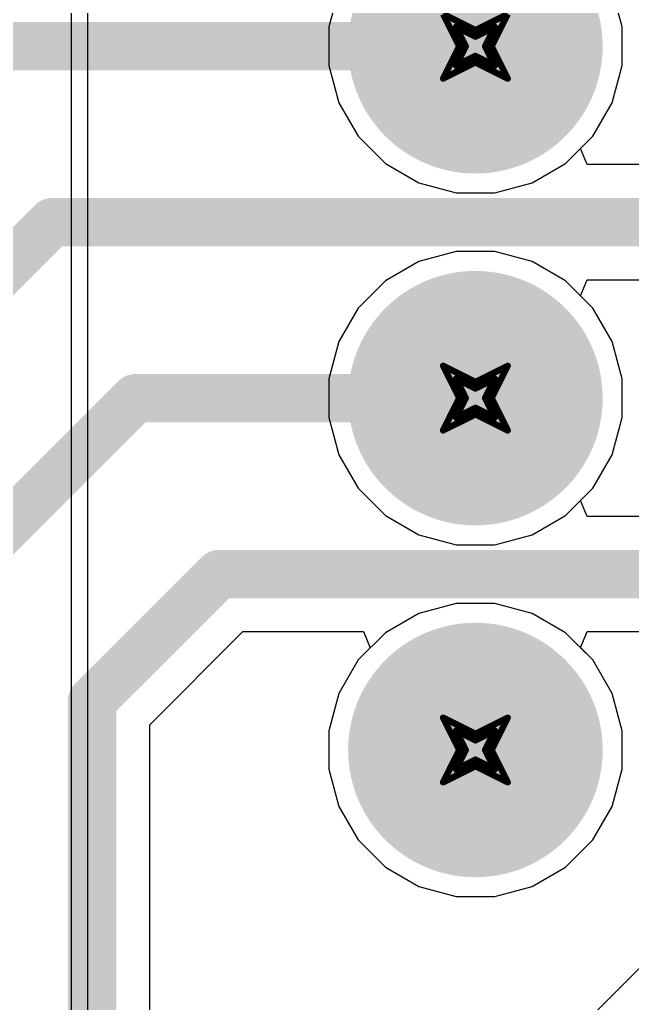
# Model space of a CAD drawing. Header units: inches. Extents: x -7 to 5163, y -3 to 5149.
# Drawn here: x 1.6 to 6.42, y 152.07 to 159.82 of the extents above; entities that cross this region are included whole.
import ezdxf

# ---------------------------------------------------------------- set-up
doc = ezdxf.new("R2010")
doc.units = ezdxf.units.IN
for name, color, linetype in [('Bottom Layer', 5, 'Continuous'), ('Bottom Solder', 6, 'Continuous'), ('Drill Drawing', 1, 'Continuous'), ('GND', 76, 'Continuous'), ('Multi-Layer', 9, 'Continuous'), ('Pad Holes', 156, 'Continuous'), ('PWR', 16, 'Continuous'), ('Top Layer', 1, 'Continuous'), ('Top Solder', 216, 'Continuous')]:
    doc.layers.add(name, color=color, linetype=linetype)

# ---------------------------------------------------------------- blocks, each defined once
blk = doc.blocks.new('A_DF_09_A_KG_T2S_57')
at = {"layer": 'Bottom Layer'}
h = blk.add_hatch(color=5, dxfattribs=at)
edge = h.paths.add_edge_path()
edge.add_arc((-1.385, -1.42), 0.9, 0, 360)
h = blk.add_hatch(color=5, dxfattribs=at)
edge = h.paths.add_edge_path()
edge.add_arc((1.385, -1.42), 0.9, 0, 360)
h = blk.add_hatch(color=5, dxfattribs=at)
edge = h.paths.add_edge_path()
edge.add_arc((4.155, -1.42), 0.9, 0, 360)
at = {"layer": 'Bottom Solder'}
h = blk.add_hatch(color=6, dxfattribs=at)
edge = h.paths.add_edge_path()
edge.add_arc((-1.385, -1.42), 1.0016, 0, 360)
h = blk.add_hatch(color=6, dxfattribs=at)
edge = h.paths.add_edge_path()
edge.add_arc((1.385, -1.42), 1.0016, 0, 360)
h = blk.add_hatch(color=6, dxfattribs=at)
edge = h.paths.add_edge_path()
edge.add_arc((4.155, -1.42), 1.0016, 0, 360)
at = {"layer": 'GND'}
h = blk.add_hatch(color=76, dxfattribs=at)
edge = h.paths.add_edge_path()
edge.add_arc((-1.385, -1.42), 0.9, 0, 360)
h = blk.add_hatch(color=76, dxfattribs=at)
edge = h.paths.add_edge_path()
edge.add_arc((1.385, -1.42), 0.9, 0, 360)
h = blk.add_hatch(color=76, dxfattribs=at)
edge = h.paths.add_edge_path()
edge.add_arc((4.155, -1.42), 0.9, 0, 360)
at = {"layer": 'Multi-Layer'}
h = blk.add_hatch(color=9, dxfattribs=at)
edge = h.paths.add_edge_path()
edge.add_arc((-1.385, -1.42), 0.9, 0, 360)
h = blk.add_hatch(color=9, dxfattribs=at)
edge = h.paths.add_edge_path()
edge.add_arc((1.385, -1.42), 0.9, 0, 360)
h = blk.add_hatch(color=9, dxfattribs=at)
edge = h.paths.add_edge_path()
edge.add_arc((4.155, -1.42), 0.9, 0, 360)
at = {"layer": 'Pad Holes'}
h = blk.add_hatch(color=7, dxfattribs=at)
edge = h.paths.add_edge_path()
edge.add_arc((-1.385, -1.42), 0.525, 0, 360)
h = blk.add_hatch(color=7, dxfattribs=at)
edge = h.paths.add_edge_path()
edge.add_arc((1.385, -1.42), 0.525, 0, 360)
h = blk.add_hatch(color=7, dxfattribs=at)
edge = h.paths.add_edge_path()
edge.add_arc((4.155, -1.42), 0.525, 0, 360)
at = {"layer": 'PWR'}
h = blk.add_hatch(color=16, dxfattribs=at)
edge = h.paths.add_edge_path()
edge.add_arc((-1.385, -1.42), 0.9, 0, 360)
h = blk.add_hatch(color=16, dxfattribs=at)
edge = h.paths.add_edge_path()
edge.add_arc((1.385, -1.42), 0.9, 0, 360)
h = blk.add_hatch(color=16, dxfattribs=at)
edge = h.paths.add_edge_path()
edge.add_arc((4.155, -1.42), 0.9, 0, 360)
at = {"layer": 'Top Layer'}
h = blk.add_hatch(color=1, dxfattribs=at)
edge = h.paths.add_edge_path()
edge.add_arc((-1.385, -1.42), 0.9, 0, 360)
h = blk.add_hatch(color=1, dxfattribs=at)
edge = h.paths.add_edge_path()
edge.add_arc((1.385, -1.42), 0.9, 0, 360)
h = blk.add_hatch(color=1, dxfattribs=at)
edge = h.paths.add_edge_path()
edge.add_arc((4.155, -1.42), 0.9, 0, 360)
at = {"layer": 'Top Solder'}
h = blk.add_hatch(color=216, dxfattribs=at)
edge = h.paths.add_edge_path()
edge.add_arc((-1.385, -1.42), 1.0016, 0, 360)
h = blk.add_hatch(color=216, dxfattribs=at)
edge = h.paths.add_edge_path()
edge.add_arc((1.385, -1.42), 1.0016, 0, 360)
h = blk.add_hatch(color=216, dxfattribs=at)
edge = h.paths.add_edge_path()
edge.add_arc((4.155, -1.42), 1.0016, 0, 360)

msp = doc.modelspace()

# ---------------------------------------------------------------- linework, layer by layer
at = {"layer": 'Bottom Layer'}
for p, q in [((2.0066, 106.7177), (2.0066, 176.3268)), ((2.1336, 148.2344), (2.1336, 163.9824)), ((4.1086, 160.0524), (4.03, 159.7589)), ((6.338, 159.7589), (6.2594, 160.0524)), ((4.03, 159.7589), (4.03, 159.4551)), ((6.338, 159.4551), (6.338, 159.7589)), ((4.03, 159.4551), (4.1086, 159.1616)), ((6.2594, 159.1616), (6.338, 159.4551)), ((4.1086, 159.1616), (4.2606, 158.8984)), ((6.1074, 158.8984), (6.2594, 159.1616)), ((4.2606, 158.8984), (4.4754, 158.6836)), ((5.8926, 158.6836), (6.1074, 158.8984)), ((4.4754, 158.6836), (4.7386, 158.5316)), ((5.6294, 158.5316), (5.8926, 158.6836)), ((4.7386, 158.5316), (5.0321, 158.453)), ((5.3359, 158.453), (5.6294, 158.5316)), ((5.0321, 158.453), (5.3359, 158.453)), ((5.0321, 157.991), (4.7386, 157.9124)), ((5.3359, 157.991), (5.0321, 157.991)), ((5.6294, 157.9124), (5.3359, 157.991)), ((4.7386, 157.9124), (4.4754, 157.7604)), ((5.8926, 157.7604), (5.6294, 157.9124)), ((4.4754, 157.7604), (4.2606, 157.5456)), ((6.1074, 157.5456), (5.8926, 157.7604)), ((4.2606, 157.5456), (4.1086, 157.2824)), ((6.2594, 157.2824), (6.1074, 157.5456)), ((4.1086, 157.2824), (4.03, 156.9889)), ((6.338, 156.9889), (6.2594, 157.2824)), ((4.03, 156.9889), (4.03, 156.6851)), ((6.338, 156.6851), (6.338, 156.9889)), ((4.03, 156.6851), (4.1086, 156.3916)), ((6.2594, 156.3916), (6.338, 156.6851)), ((4.1086, 156.3916), (4.2606, 156.1284)), ((6.1074, 156.1284), (6.2594, 156.3916)), ((4.2606, 156.1284), (4.4754, 155.9136)), ((5.8926, 155.9136), (6.1074, 156.1284)), ((4.4754, 155.9136), (4.7386, 155.7616)), ((5.6294, 155.7616), (5.8926, 155.9136)), ((4.7386, 155.7616), (5.0321, 155.683)), ((5.3359, 155.683), (5.6294, 155.7616)), ((5.0321, 155.683), (5.3359, 155.683)), ((6.87, 152.7462), (2.3582, 148.2344))]:
    msp.add_line(p, q, dxfattribs=at)
msp.add_lwpolyline([(2.8805, 147.5385, 1.2, 1.2, 0), (8.024, 152.682, 1.2, 1.2, 0)], format="xyseb", dxfattribs=at)
at = {"layer": 'Drill Drawing'}
for points in [[(4.93, 159.861, 0.0508, 0.0508, 0), (5.184, 159.734, 0.0508, 0.0508, 0)], [(4.93, 159.861, 0.0508, 0.0508, 0), (5.057, 159.607, 0.0508, 0.0508, 0)], [(5.184, 159.734, 0.0508, 0.0508, 0), (5.438, 159.861, 0.0508, 0.0508, 0)], [(5.311, 159.607, 0.0508, 0.0508, 0), (5.438, 159.861, 0.0508, 0.0508, 0)], [(5.0316, 159.7594, 0.0508, 0.0508, 0), (5.184, 159.6832, 0.0508, 0.0508, 0)], [(5.0316, 159.7594, 0.0508, 0.0508, 0), (5.1078, 159.607, 0.0508, 0.0508, 0)], [(5.184, 159.6832, 0.0508, 0.0508, 0), (5.3364, 159.7594, 0.0508, 0.0508, 0)], [(5.2602, 159.607, 0.0508, 0.0508, 0), (5.3364, 159.7594, 0.0508, 0.0508, 0)], [(4.93, 159.353, 0.0508, 0.0508, 0), (5.057, 159.607, 0.0508, 0.0508, 0)], [(5.0316, 159.4546, 0.0508, 0.0508, 0), (5.1078, 159.607, 0.0508, 0.0508, 0)], [(5.2602, 159.607, 0.0508, 0.0508, 0), (5.3364, 159.4546, 0.0508, 0.0508, 0)], [(5.311, 159.607, 0.0508, 0.0508, 0), (5.438, 159.353, 0.0508, 0.0508, 0)], [(5.0316, 159.4546, 0.0508, 0.0508, 0), (5.184, 159.5308, 0.0508, 0.0508, 0)], [(5.184, 159.5308, 0.0508, 0.0508, 0), (5.3364, 159.4546, 0.0508, 0.0508, 0)], [(4.93, 159.353, 0.0508, 0.0508, 0), (5.184, 159.48, 0.0508, 0.0508, 0)], [(5.184, 159.48, 0.0508, 0.0508, 0), (5.438, 159.353, 0.0508, 0.0508, 0)], [(4.93, 157.091, 0.0508, 0.0508, 0), (5.184, 156.964, 0.0508, 0.0508, 0)], [(4.93, 157.091, 0.0508, 0.0508, 0), (5.057, 156.837, 0.0508, 0.0508, 0)], [(5.184, 156.964, 0.0508, 0.0508, 0), (5.438, 157.091, 0.0508, 0.0508, 0)], [(5.311, 156.837, 0.0508, 0.0508, 0), (5.438, 157.091, 0.0508, 0.0508, 0)], [(5.0316, 156.9894, 0.0508, 0.0508, 0), (5.184, 156.9132, 0.0508, 0.0508, 0)], [(5.0316, 156.9894, 0.0508, 0.0508, 0), (5.1078, 156.837, 0.0508, 0.0508, 0)], [(5.184, 156.9132, 0.0508, 0.0508, 0), (5.3364, 156.9894, 0.0508, 0.0508, 0)], [(5.2602, 156.837, 0.0508, 0.0508, 0), (5.3364, 156.9894, 0.0508, 0.0508, 0)], [(4.93, 156.583, 0.0508, 0.0508, 0), (5.057, 156.837, 0.0508, 0.0508, 0)], [(5.0316, 156.6846, 0.0508, 0.0508, 0), (5.1078, 156.837, 0.0508, 0.0508, 0)], [(5.2602, 156.837, 0.0508, 0.0508, 0), (5.3364, 156.6846, 0.0508, 0.0508, 0)], [(5.311, 156.837, 0.0508, 0.0508, 0), (5.438, 156.583, 0.0508, 0.0508, 0)], [(5.0316, 156.6846, 0.0508, 0.0508, 0), (5.184, 156.7608, 0.0508, 0.0508, 0)], [(5.184, 156.7608, 0.0508, 0.0508, 0), (5.3364, 156.6846, 0.0508, 0.0508, 0)], [(4.93, 156.583, 0.0508, 0.0508, 0), (5.184, 156.71, 0.0508, 0.0508, 0)], [(5.184, 156.71, 0.0508, 0.0508, 0), (5.438, 156.583, 0.0508, 0.0508, 0)], [(4.93, 154.321, 0.0508, 0.0508, 0), (5.184, 154.194, 0.0508, 0.0508, 0)], [(4.93, 154.321, 0.0508, 0.0508, 0), (5.057, 154.067, 0.0508, 0.0508, 0)], [(5.184, 154.194, 0.0508, 0.0508, 0), (5.438, 154.321, 0.0508, 0.0508, 0)], [(5.311, 154.067, 0.0508, 0.0508, 0), (5.438, 154.321, 0.0508, 0.0508, 0)], [(5.0316, 154.2194, 0.0508, 0.0508, 0), (5.184, 154.1432, 0.0508, 0.0508, 0)], [(5.0316, 154.2194, 0.0508, 0.0508, 0), (5.1078, 154.067, 0.0508, 0.0508, 0)], [(5.184, 154.1432, 0.0508, 0.0508, 0), (5.3364, 154.2194, 0.0508, 0.0508, 0)], [(5.2602, 154.067, 0.0508, 0.0508, 0), (5.3364, 154.2194, 0.0508, 0.0508, 0)], [(4.93, 153.813, 0.0508, 0.0508, 0), (5.057, 154.067, 0.0508, 0.0508, 0)], [(5.0316, 153.9146, 0.0508, 0.0508, 0), (5.1078, 154.067, 0.0508, 0.0508, 0)], [(5.2602, 154.067, 0.0508, 0.0508, 0), (5.3364, 153.9146, 0.0508, 0.0508, 0)], [(5.311, 154.067, 0.0508, 0.0508, 0), (5.438, 153.813, 0.0508, 0.0508, 0)], [(4.93, 153.813, 0.0508, 0.0508, 0), (5.184, 153.94, 0.0508, 0.0508, 0)], [(5.0316, 153.9146, 0.0508, 0.0508, 0), (5.184, 153.9908, 0.0508, 0.0508, 0)], [(5.184, 153.9908, 0.0508, 0.0508, 0), (5.3364, 153.9146, 0.0508, 0.0508, 0)], [(5.184, 153.94, 0.0508, 0.0508, 0), (5.438, 153.813, 0.0508, 0.0508, 0)]]:
    msp.add_lwpolyline(points, format="xyseb", dxfattribs=at)
for points in [[(5.0189, 159.7594, 0.0254, 0.0254, 1), (5.0443, 159.7594, 0.0254, 0.0254, 1)], [(5.0189, 159.7594, 0.0254, 0.0254, 1), (5.0443, 159.7594, 0.0254, 0.0254, 1)], [(5.1713, 159.734, 0.0254, 0.0254, 1), (5.1967, 159.734, 0.0254, 0.0254, 1)], [(5.1713, 159.734, 0.0254, 0.0254, 1), (5.1967, 159.734, 0.0254, 0.0254, 1)], [(5.3237, 159.7594, 0.0254, 0.0254, 1), (5.3491, 159.7594, 0.0254, 0.0254, 1)], [(5.3237, 159.7594, 0.0254, 0.0254, 1), (5.3491, 159.7594, 0.0254, 0.0254, 1)], [(5.1713, 159.6832, 0.0254, 0.0254, 1), (5.1967, 159.6832, 0.0254, 0.0254, 1)], [(5.1713, 159.6832, 0.0254, 0.0254, 1), (5.1967, 159.6832, 0.0254, 0.0254, 1)], [(5.0443, 159.607, 0.0254, 0.0254, 1), (5.0697, 159.607, 0.0254, 0.0254, 1)], [(5.0443, 159.607, 0.0254, 0.0254, 1), (5.0697, 159.607, 0.0254, 0.0254, 1)], [(5.0951, 159.607, 0.0254, 0.0254, 1), (5.1205, 159.607, 0.0254, 0.0254, 1)], [(5.0951, 159.607, 0.0254, 0.0254, 1), (5.1205, 159.607, 0.0254, 0.0254, 1)], [(5.2475, 159.607, 0.0254, 0.0254, 1), (5.2729, 159.607, 0.0254, 0.0254, 1)], [(5.2475, 159.607, 0.0254, 0.0254, 1), (5.2729, 159.607, 0.0254, 0.0254, 1)], [(5.2983, 159.607, 0.0254, 0.0254, 1), (5.3237, 159.607, 0.0254, 0.0254, 1)], [(5.2983, 159.607, 0.0254, 0.0254, 1), (5.3237, 159.607, 0.0254, 0.0254, 1)], [(5.1713, 159.5308, 0.0254, 0.0254, 1), (5.1967, 159.5308, 0.0254, 0.0254, 1)], [(5.1713, 159.5308, 0.0254, 0.0254, 1), (5.1967, 159.5308, 0.0254, 0.0254, 1)], [(5.0189, 159.4546, 0.0254, 0.0254, 1), (5.0443, 159.4546, 0.0254, 0.0254, 1)], [(5.0189, 159.4546, 0.0254, 0.0254, 1), (5.0443, 159.4546, 0.0254, 0.0254, 1)], [(5.1713, 159.48, 0.0254, 0.0254, 1), (5.1967, 159.48, 0.0254, 0.0254, 1)], [(5.1713, 159.48, 0.0254, 0.0254, 1), (5.1967, 159.48, 0.0254, 0.0254, 1)], [(5.3237, 159.4546, 0.0254, 0.0254, 1), (5.3491, 159.4546, 0.0254, 0.0254, 1)], [(5.3237, 159.4546, 0.0254, 0.0254, 1), (5.3491, 159.4546, 0.0254, 0.0254, 1)], [(4.9173, 159.353, 0.0254, 0.0254, 1), (4.9427, 159.353, 0.0254, 0.0254, 1)], [(4.9173, 159.353, 0.0254, 0.0254, 1), (4.9427, 159.353, 0.0254, 0.0254, 1)], [(5.4253, 159.353, 0.0254, 0.0254, 1), (5.4507, 159.353, 0.0254, 0.0254, 1)], [(5.4253, 159.353, 0.0254, 0.0254, 1), (5.4507, 159.353, 0.0254, 0.0254, 1)], [(4.9173, 157.091, 0.0254, 0.0254, 1), (4.9427, 157.091, 0.0254, 0.0254, 1)], [(4.9173, 157.091, 0.0254, 0.0254, 1), (4.9427, 157.091, 0.0254, 0.0254, 1)], [(5.4253, 157.091, 0.0254, 0.0254, 1), (5.4507, 157.091, 0.0254, 0.0254, 1)], [(5.4253, 157.091, 0.0254, 0.0254, 1), (5.4507, 157.091, 0.0254, 0.0254, 1)], [(5.0189, 156.9894, 0.0254, 0.0254, 1), (5.0443, 156.9894, 0.0254, 0.0254, 1)], [(5.0189, 156.9894, 0.0254, 0.0254, 1), (5.0443, 156.9894, 0.0254, 0.0254, 1)], [(5.1713, 156.964, 0.0254, 0.0254, 1), (5.1967, 156.964, 0.0254, 0.0254, 1)], [(5.1713, 156.964, 0.0254, 0.0254, 1), (5.1967, 156.964, 0.0254, 0.0254, 1)], [(5.3237, 156.9894, 0.0254, 0.0254, 1), (5.3491, 156.9894, 0.0254, 0.0254, 1)], [(5.3237, 156.9894, 0.0254, 0.0254, 1), (5.3491, 156.9894, 0.0254, 0.0254, 1)], [(5.1713, 156.9132, 0.0254, 0.0254, 1), (5.1967, 156.9132, 0.0254, 0.0254, 1)], [(5.1713, 156.9132, 0.0254, 0.0254, 1), (5.1967, 156.9132, 0.0254, 0.0254, 1)], [(5.0443, 156.837, 0.0254, 0.0254, 1), (5.0697, 156.837, 0.0254, 0.0254, 1)], [(5.0443, 156.837, 0.0254, 0.0254, 1), (5.0697, 156.837, 0.0254, 0.0254, 1)], [(5.0951, 156.837, 0.0254, 0.0254, 1), (5.1205, 156.837, 0.0254, 0.0254, 1)], [(5.0951, 156.837, 0.0254, 0.0254, 1), (5.1205, 156.837, 0.0254, 0.0254, 1)], [(5.2475, 156.837, 0.0254, 0.0254, 1), (5.2729, 156.837, 0.0254, 0.0254, 1)], [(5.2475, 156.837, 0.0254, 0.0254, 1), (5.2729, 156.837, 0.0254, 0.0254, 1)], [(5.2983, 156.837, 0.0254, 0.0254, 1), (5.3237, 156.837, 0.0254, 0.0254, 1)], [(5.2983, 156.837, 0.0254, 0.0254, 1), (5.3237, 156.837, 0.0254, 0.0254, 1)], [(5.1713, 156.7608, 0.0254, 0.0254, 1), (5.1967, 156.7608, 0.0254, 0.0254, 1)], [(5.1713, 156.7608, 0.0254, 0.0254, 1), (5.1967, 156.7608, 0.0254, 0.0254, 1)], [(5.0189, 156.6846, 0.0254, 0.0254, 1), (5.0443, 156.6846, 0.0254, 0.0254, 1)], [(5.0189, 156.6846, 0.0254, 0.0254, 1), (5.0443, 156.6846, 0.0254, 0.0254, 1)], [(5.1713, 156.71, 0.0254, 0.0254, 1), (5.1967, 156.71, 0.0254, 0.0254, 1)], [(5.1713, 156.71, 0.0254, 0.0254, 1), (5.1967, 156.71, 0.0254, 0.0254, 1)], [(5.3237, 156.6846, 0.0254, 0.0254, 1), (5.3491, 156.6846, 0.0254, 0.0254, 1)], [(5.3237, 156.6846, 0.0254, 0.0254, 1), (5.3491, 156.6846, 0.0254, 0.0254, 1)], [(4.9173, 156.583, 0.0254, 0.0254, 1), (4.9427, 156.583, 0.0254, 0.0254, 1)], [(4.9173, 156.583, 0.0254, 0.0254, 1), (4.9427, 156.583, 0.0254, 0.0254, 1)], [(5.4253, 156.583, 0.0254, 0.0254, 1), (5.4507, 156.583, 0.0254, 0.0254, 1)], [(5.4253, 156.583, 0.0254, 0.0254, 1), (5.4507, 156.583, 0.0254, 0.0254, 1)], [(4.9173, 154.321, 0.0254, 0.0254, 1), (4.9427, 154.321, 0.0254, 0.0254, 1)], [(4.9173, 154.321, 0.0254, 0.0254, 1), (4.9427, 154.321, 0.0254, 0.0254, 1)], [(5.4253, 154.321, 0.0254, 0.0254, 1), (5.4507, 154.321, 0.0254, 0.0254, 1)], [(5.4253, 154.321, 0.0254, 0.0254, 1), (5.4507, 154.321, 0.0254, 0.0254, 1)], [(5.0189, 154.2194, 0.0254, 0.0254, 1), (5.0443, 154.2194, 0.0254, 0.0254, 1)], [(5.0189, 154.2194, 0.0254, 0.0254, 1), (5.0443, 154.2194, 0.0254, 0.0254, 1)], [(5.1713, 154.194, 0.0254, 0.0254, 1), (5.1967, 154.194, 0.0254, 0.0254, 1)], [(5.1713, 154.194, 0.0254, 0.0254, 1), (5.1967, 154.194, 0.0254, 0.0254, 1)], [(5.3237, 154.2194, 0.0254, 0.0254, 1), (5.3491, 154.2194, 0.0254, 0.0254, 1)], [(5.3237, 154.2194, 0.0254, 0.0254, 1), (5.3491, 154.2194, 0.0254, 0.0254, 1)], [(5.1713, 154.1432, 0.0254, 0.0254, 1), (5.1967, 154.1432, 0.0254, 0.0254, 1)], [(5.1713, 154.1432, 0.0254, 0.0254, 1), (5.1967, 154.1432, 0.0254, 0.0254, 1)], [(5.0443, 154.067, 0.0254, 0.0254, 1), (5.0697, 154.067, 0.0254, 0.0254, 1)], [(5.0443, 154.067, 0.0254, 0.0254, 1), (5.0697, 154.067, 0.0254, 0.0254, 1)], [(5.0951, 154.067, 0.0254, 0.0254, 1), (5.1205, 154.067, 0.0254, 0.0254, 1)], [(5.0951, 154.067, 0.0254, 0.0254, 1), (5.1205, 154.067, 0.0254, 0.0254, 1)], [(5.2475, 154.067, 0.0254, 0.0254, 1), (5.2729, 154.067, 0.0254, 0.0254, 1)], [(5.2475, 154.067, 0.0254, 0.0254, 1), (5.2729, 154.067, 0.0254, 0.0254, 1)], [(5.2983, 154.067, 0.0254, 0.0254, 1), (5.3237, 154.067, 0.0254, 0.0254, 1)], [(5.2983, 154.067, 0.0254, 0.0254, 1), (5.3237, 154.067, 0.0254, 0.0254, 1)], [(5.1713, 153.9908, 0.0254, 0.0254, 1), (5.1967, 153.9908, 0.0254, 0.0254, 1)], [(5.1713, 153.9908, 0.0254, 0.0254, 1), (5.1967, 153.9908, 0.0254, 0.0254, 1)], [(5.1713, 153.94, 0.0254, 0.0254, 1), (5.1967, 153.94, 0.0254, 0.0254, 1)], [(5.1713, 153.94, 0.0254, 0.0254, 1), (5.1967, 153.94, 0.0254, 0.0254, 1)], [(5.0189, 153.9146, 0.0254, 0.0254, 1), (5.0443, 153.9146, 0.0254, 0.0254, 1)], [(5.0189, 153.9146, 0.0254, 0.0254, 1), (5.0443, 153.9146, 0.0254, 0.0254, 1)], [(5.3237, 153.9146, 0.0254, 0.0254, 1), (5.3491, 153.9146, 0.0254, 0.0254, 1)], [(5.3237, 153.9146, 0.0254, 0.0254, 1), (5.3491, 153.9146, 0.0254, 0.0254, 1)], [(4.9173, 153.813, 0.0254, 0.0254, 1), (4.9427, 153.813, 0.0254, 0.0254, 1)], [(4.9173, 153.813, 0.0254, 0.0254, 1), (4.9427, 153.813, 0.0254, 0.0254, 1)], [(5.4253, 153.813, 0.0254, 0.0254, 1), (5.4507, 153.813, 0.0254, 0.0254, 1)], [(5.4253, 153.813, 0.0254, 0.0254, 1), (5.4507, 153.813, 0.0254, 0.0254, 1)]]:
    msp.add_lwpolyline(points, format="xyseb", close=True, dxfattribs=at)
at = {"layer": 'GND'}
for p, q in [((4.1086, 160.0524), (4.03, 159.7589)), ((6.338, 159.7589), (6.2594, 160.0524)), ((4.03, 159.7589), (4.03, 159.4551)), ((6.338, 159.4551), (6.338, 159.7589)), ((4.03, 159.4551), (4.1086, 159.1616)), ((6.2594, 159.1616), (6.338, 159.4551)), ((4.1086, 159.1616), (4.2606, 158.8984)), ((6.1074, 158.8984), (6.2594, 159.1616)), ((4.2606, 158.8984), (4.4754, 158.6836)), ((5.8926, 158.6836), (6.1074, 158.8984)), ((4.4754, 158.6836), (4.7386, 158.5316)), ((5.6294, 158.5316), (5.8926, 158.6836)), ((4.7386, 158.5316), (5.0321, 158.453)), ((5.3359, 158.453), (5.6294, 158.5316)), ((5.0321, 158.453), (5.3359, 158.453)), ((5.0321, 157.991), (4.7386, 157.9124)), ((5.3359, 157.991), (5.0321, 157.991)), ((5.6294, 157.9124), (5.3359, 157.991)), ((4.7386, 157.9124), (4.4754, 157.7604)), ((5.8926, 157.7604), (5.6294, 157.9124)), ((4.4754, 157.7604), (4.2606, 157.5456)), ((6.1074, 157.5456), (5.8926, 157.7604)), ((4.2606, 157.5456), (4.1086, 157.2824)), ((6.2594, 157.2824), (6.1074, 157.5456)), ((4.1086, 157.2824), (4.03, 156.9889)), ((6.338, 156.9889), (6.2594, 157.2824)), ((4.03, 156.9889), (4.03, 156.6851)), ((6.338, 156.6851), (6.338, 156.9889)), ((4.03, 156.6851), (4.1086, 156.3916)), ((6.2594, 156.3916), (6.338, 156.6851)), ((4.1086, 156.3916), (4.2606, 156.1284)), ((6.1074, 156.1284), (6.2594, 156.3916)), ((4.2606, 156.1284), (4.4754, 155.9136)), ((5.8926, 155.9136), (6.1074, 156.1284)), ((4.4754, 155.9136), (4.7386, 155.7616)), ((5.6294, 155.7616), (5.8926, 155.9136)), ((4.7386, 155.7616), (5.0321, 155.683)), ((5.3359, 155.683), (5.6294, 155.7616)), ((5.0321, 155.683), (5.3359, 155.683)), ((5.0321, 155.221), (4.7386, 155.1424)), ((5.3359, 155.221), (5.0321, 155.221)), ((5.6294, 155.1424), (5.3359, 155.221)), ((4.7386, 155.1424), (4.4754, 154.9904)), ((5.8926, 154.9904), (5.6294, 155.1424)), ((4.4754, 154.9904), (4.2606, 154.7756)), ((6.1074, 154.7756), (5.8926, 154.9904)), ((4.2606, 154.7756), (4.1086, 154.5124)), ((6.2594, 154.5124), (6.1074, 154.7756)), ((4.1086, 154.5124), (4.03, 154.2189)), ((6.338, 154.2189), (6.2594, 154.5124)), ((4.03, 154.2189), (4.03, 153.9151)), ((6.338, 153.9151), (6.338, 154.2189)), ((4.03, 153.9151), (4.1086, 153.6216)), ((6.2594, 153.6216), (6.338, 153.9151)), ((4.1086, 153.6216), (4.2606, 153.3584)), ((6.1074, 153.3584), (6.2594, 153.6216)), ((4.2606, 153.3584), (4.4754, 153.1436)), ((5.8926, 153.1436), (6.1074, 153.3584)), ((4.4754, 153.1436), (4.7386, 152.9916)), ((5.6294, 152.9916), (5.8926, 153.1436)), ((4.7386, 152.9916), (5.0321, 152.913)), ((5.3359, 152.913), (5.6294, 152.9916)), ((5.0321, 152.913), (5.3359, 152.913))]:
    msp.add_line(p, q, dxfattribs=at)
at = {"layer": 'PWR'}
for p, q in [((4.1086, 160.0524), (4.03, 159.7589)), ((6.338, 159.7589), (6.2594, 160.0524)), ((4.03, 159.7589), (4.03, 159.4551)), ((6.338, 159.4551), (6.338, 159.7589)), ((4.03, 159.4551), (4.1086, 159.1616)), ((6.2594, 159.1616), (6.338, 159.4551)), ((4.1086, 159.1616), (4.2606, 158.8984)), ((6.1074, 158.8984), (6.2594, 159.1616)), ((4.2606, 158.8984), (4.4754, 158.6836)), ((5.8926, 158.6836), (6.1074, 158.8984)), ((4.4754, 158.6836), (4.7386, 158.5316)), ((5.6294, 158.5316), (5.8926, 158.6836)), ((4.7386, 158.5316), (5.0321, 158.453)), ((5.3359, 158.453), (5.6294, 158.5316)), ((5.0321, 158.453), (5.3359, 158.453)), ((5.0321, 157.991), (4.7386, 157.9124)), ((5.3359, 157.991), (5.0321, 157.991)), ((5.6294, 157.9124), (5.3359, 157.991)), ((4.7386, 157.9124), (4.4754, 157.7604)), ((5.8926, 157.7604), (5.6294, 157.9124)), ((4.4754, 157.7604), (4.2606, 157.5456)), ((6.1074, 157.5456), (5.8926, 157.7604)), ((4.2606, 157.5456), (4.1086, 157.2824)), ((6.2594, 157.2824), (6.1074, 157.5456)), ((4.1086, 157.2824), (4.03, 156.9889)), ((6.338, 156.9889), (6.2594, 157.2824)), ((4.03, 156.9889), (4.03, 156.6851)), ((6.338, 156.6851), (6.338, 156.9889)), ((4.03, 156.6851), (4.1086, 156.3916)), ((6.2594, 156.3916), (6.338, 156.6851)), ((4.1086, 156.3916), (4.2606, 156.1284)), ((6.1074, 156.1284), (6.2594, 156.3916)), ((4.2606, 156.1284), (4.4754, 155.9136)), ((5.8926, 155.9136), (6.1074, 156.1284)), ((4.4754, 155.9136), (4.7386, 155.7616)), ((5.6294, 155.7616), (5.8926, 155.9136)), ((4.7386, 155.7616), (5.0321, 155.683)), ((5.3359, 155.683), (5.6294, 155.7616)), ((5.0321, 155.683), (5.3359, 155.683)), ((5.0321, 155.221), (4.7386, 155.1424)), ((5.3359, 155.221), (5.0321, 155.221)), ((5.6294, 155.1424), (5.3359, 155.221)), ((4.7386, 155.1424), (4.4754, 154.9904)), ((5.8926, 154.9904), (5.6294, 155.1424)), ((4.4754, 154.9904), (4.2606, 154.7756)), ((6.1074, 154.7756), (5.8926, 154.9904)), ((4.2606, 154.7756), (4.1086, 154.5124)), ((6.2594, 154.5124), (6.1074, 154.7756)), ((4.1086, 154.5124), (4.03, 154.2189)), ((6.338, 154.2189), (6.2594, 154.5124)), ((4.03, 154.2189), (4.03, 153.9151)), ((6.338, 153.9151), (6.338, 154.2189)), ((4.03, 153.9151), (4.1086, 153.6216)), ((6.2594, 153.6216), (6.338, 153.9151)), ((4.1086, 153.6216), (4.2606, 153.3584)), ((6.1074, 153.3584), (6.2594, 153.6216)), ((4.2606, 153.3584), (4.4754, 153.1436)), ((5.8926, 153.1436), (6.1074, 153.3584)), ((4.4754, 153.1436), (4.7386, 152.9916)), ((5.6294, 152.9916), (5.8926, 153.1436)), ((4.7386, 152.9916), (5.0321, 152.913)), ((5.3359, 152.913), (5.6294, 152.9916)), ((5.0321, 152.913), (5.3359, 152.913))]:
    msp.add_line(p, q, dxfattribs=at)
at = {"layer": 'Top Layer'}
for p, q in [((6.338, 159.7589), (6.2594, 160.0524)), ((6.338, 159.4551), (6.338, 159.7589)), ((6.2594, 159.1616), (6.338, 159.4551)), ((6.1074, 158.8984), (6.2594, 159.1616)), ((6.0112, 158.8022), (6.1074, 158.8984)), ((6.0638, 158.6752), (6.0112, 158.8022)), ((6.9531, 158.6752), (6.0638, 158.6752)), ((6.0112, 157.6418), (6.0638, 157.7688)), ((6.0638, 157.7688), (6.9531, 157.7688)), ((6.1074, 157.5456), (6.0112, 157.6418)), ((6.2594, 157.2824), (6.1074, 157.5456)), ((6.338, 156.9889), (6.2594, 157.2824)), ((6.338, 156.6851), (6.338, 156.9889)), ((6.2594, 156.3916), (6.338, 156.6851)), ((6.1074, 156.1284), (6.2594, 156.3916)), ((6.0112, 156.0322), (6.1074, 156.1284)), ((6.0638, 155.9052), (6.0112, 156.0322)), ((6.9531, 155.9052), (6.0638, 155.9052)), ((2.6209, 154.2651), (3.3546, 154.9988)), ((3.3546, 154.9988), (4.3042, 154.9988)), ((4.3042, 154.9988), (4.3568, 154.8718)), ((6.0112, 154.8718), (6.0638, 154.9988)), ((6.0638, 154.9988), (6.9531, 154.9988)), ((4.3568, 154.8718), (4.2606, 154.7756)), ((6.1074, 154.7756), (6.0112, 154.8718)), ((4.2606, 154.7756), (4.1086, 154.5124)), ((6.2594, 154.5124), (6.1074, 154.7756)), ((4.1086, 154.5124), (4.03, 154.2189)), ((6.338, 154.2189), (6.2594, 154.5124)), ((2.6209, 116.3123), (2.6209, 154.2651)), ((4.03, 154.2189), (4.03, 153.9151)), ((6.338, 153.9151), (6.338, 154.2189)), ((4.03, 153.9151), (4.1086, 153.6216)), ((6.2594, 153.6216), (6.338, 153.9151)), ((4.1086, 153.6216), (4.2606, 153.3584)), ((6.1074, 153.3584), (6.2594, 153.6216)), ((4.2606, 153.3584), (4.4754, 153.1436)), ((5.8926, 153.1436), (6.1074, 153.3584)), ((4.4754, 153.1436), (4.7386, 152.9916)), ((5.6294, 152.9916), (5.8926, 153.1436)), ((4.7386, 152.9916), (5.0321, 152.913)), ((5.3359, 152.913), (5.6294, 152.9916)), ((5.0321, 152.913), (5.3359, 152.913))]:
    msp.add_line(p, q, dxfattribs=at)
for points in [[(1.058, 159.607, 0.381, 0.381, 0), (5.184, 159.607, 0.381, 0.381, 0)], [(0.5535, 156.9226, 0.381, 0.381, 0), (1.8529, 158.222, 0.381, 0.381, 0)], [(1.8529, 158.222, 0.381, 0.381, 0), (8.024, 158.222, 0.381, 0.381, 0)], [(1.3427, 155.6698, 0.381, 0.381, 0), (2.5099, 156.837, 0.381, 0.381, 0)], [(2.5099, 156.837, 0.381, 0.381, 0), (5.184, 156.837, 0.381, 0.381, 0)], [(2.1677, 154.4528, 0.381, 0.381, 0), (3.1669, 155.452, 0.381, 0.381, 0)], [(3.1669, 155.452, 0.381, 0.381, 0), (8.024, 155.452, 0.381, 0.381, 0)], [(2.1677, 105.6972, 0.381, 0.381, 0), (2.1677, 154.4528, 0.381, 0.381, 0)]]:
    msp.add_lwpolyline(points, format="xyseb", dxfattribs=at)
for points in [[(5.0888, 159.607, 0.1905, 0.1905, 1), (5.2793, 159.607, 0.1905, 0.1905, 1)], [(1.7576, 158.222, 0.1905, 0.1905, 1), (1.9481, 158.222, 0.1905, 0.1905, 1)], [(1.7576, 158.222, 0.1905, 0.1905, 1), (1.9481, 158.222, 0.1905, 0.1905, 1)], [(2.4146, 156.837, 0.1905, 0.1905, 1), (2.6051, 156.837, 0.1905, 0.1905, 1)], [(2.4146, 156.837, 0.1905, 0.1905, 1), (2.6051, 156.837, 0.1905, 0.1905, 1)], [(5.0888, 156.837, 0.1905, 0.1905, 1), (5.2793, 156.837, 0.1905, 0.1905, 1)], [(3.0717, 155.452, 0.1905, 0.1905, 1), (3.2622, 155.452, 0.1905, 0.1905, 1)], [(3.0717, 155.452, 0.1905, 0.1905, 1), (3.2622, 155.452, 0.1905, 0.1905, 1)], [(2.0725, 154.4528, 0.1905, 0.1905, 1), (2.263, 154.4528, 0.1905, 0.1905, 1)], [(2.0725, 154.4528, 0.1905, 0.1905, 1), (2.263, 154.4528, 0.1905, 0.1905, 1)]]:
    msp.add_lwpolyline(points, format="xyseb", close=True, dxfattribs=at)

# ---------------------------------------------------------------- block references
at = {"rotation": 270}
msp.add_blockref('A_DF_09_A_KG_T2S_57', (6.604, 158.222), dxfattribs=at)

doc.saveas('drawing.dxf')
